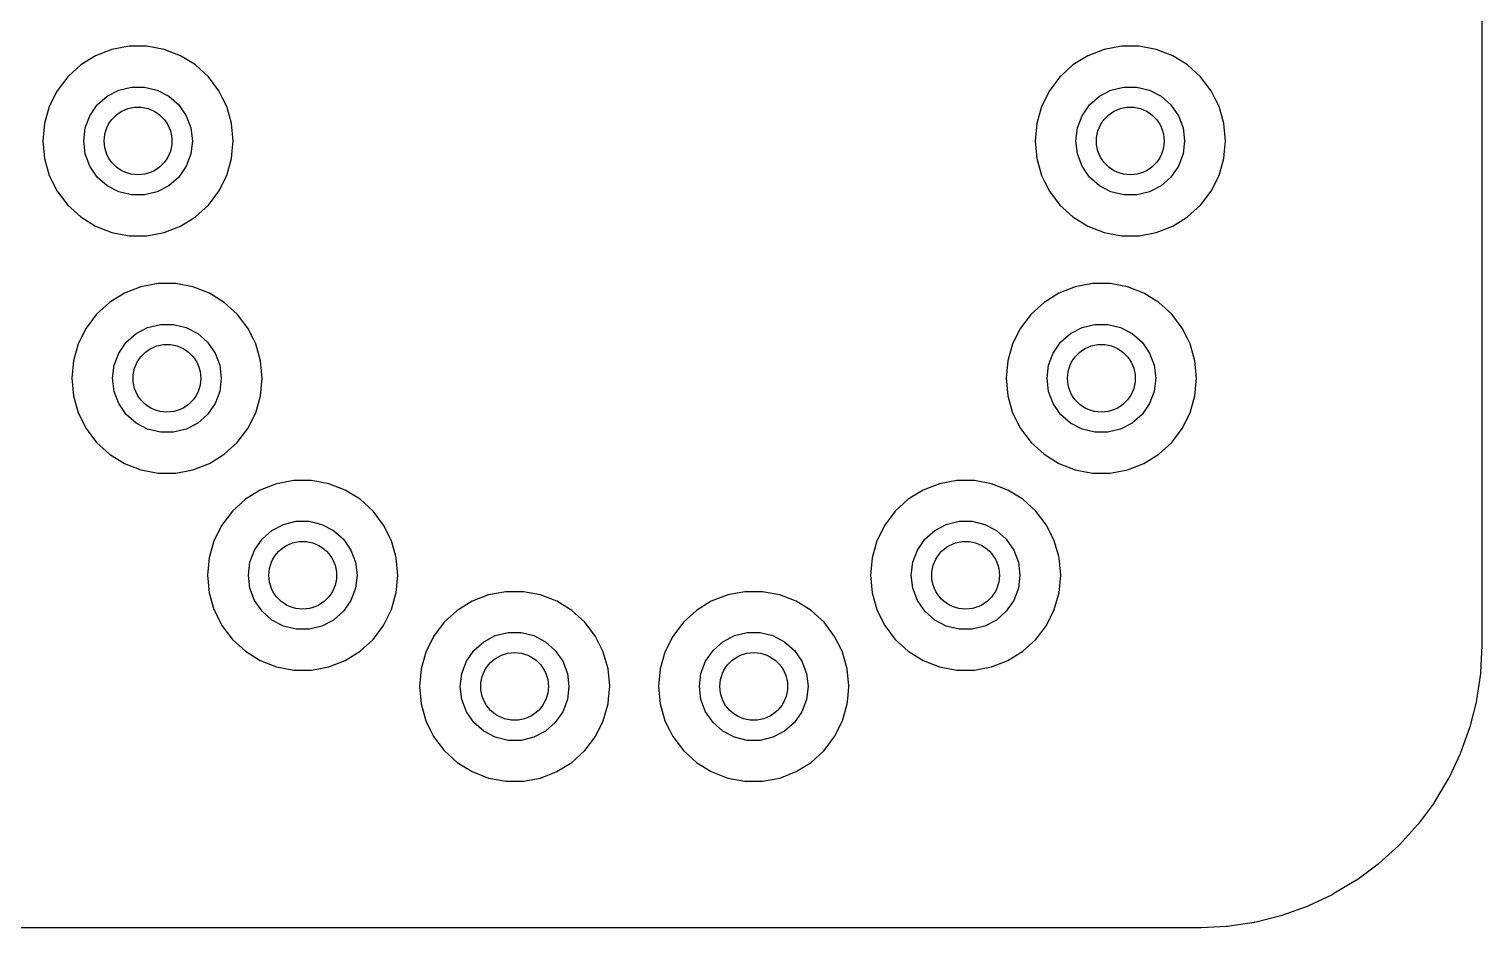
# Model space of a CAD drawing. Extents: x 2.85 to 10.26, y -4.55 to -2.42.
# Drawn here: x 9.547 to 10.256, y -4.547 to -4.109 of the extents above; entities that cross this region are included whole.
import ezdxf

# ---------------------------------------------------------------- set-up
doc = ezdxf.new("R2010")
doc.units = 0
doc.header["$MEASUREMENT"] = 0
doc.layers.add('BLACK', color=7, linetype='CONTINUOUS')

msp = doc.modelspace()

# ---------------------------------------------------------------- linework, layer by layer
at = {"layer": 'BLACK', "linetype": 'CONTINUOUS'}
for p, q in [((10.25589, -2.62985), (10.25589, -4.40933)), ((9.57994, -4.12208), (9.57266, -4.12658)), ((9.58792, -4.11898), (9.57994, -4.12208)), ((9.57994, -4.12208), (9.57994, -4.12208)), ((9.59634, -4.11741), (9.58792, -4.11898)), ((9.58792, -4.11898), (9.58792, -4.11898)), ((9.58792, -4.11898), (9.58792, -4.11898)), ((9.6049, -4.11741), (9.59634, -4.11741)), ((9.61332, -4.11898), (9.6049, -4.11741)), ((9.6213, -4.12208), (9.61332, -4.11898)), ((9.61332, -4.11898), (9.61332, -4.11898)), ((9.61332, -4.11898), (9.61332, -4.11898)), ((9.62858, -4.12658), (9.6213, -4.12208)), ((9.6213, -4.12208), (9.6213, -4.12208)), ((10.06374, -4.12208), (10.05646, -4.12658)), ((10.07172, -4.11898), (10.06374, -4.12208)), ((10.06374, -4.12208), (10.06374, -4.12208)), ((10.08014, -4.11741), (10.07172, -4.11898)), ((10.07172, -4.11898), (10.07172, -4.11898)), ((10.07172, -4.11898), (10.07172, -4.11898)), ((10.0887, -4.11741), (10.08014, -4.11741)), ((10.09712, -4.11898), (10.0887, -4.11741)), ((10.1051, -4.12208), (10.09712, -4.11898)), ((10.09712, -4.11898), (10.09712, -4.11898)), ((10.09712, -4.11898), (10.09712, -4.11898)), ((10.11238, -4.12658), (10.1051, -4.12208)), ((10.1051, -4.12208), (10.1051, -4.12208)), ((9.57266, -4.12658), (9.56686, -4.13187)), ((9.57266, -4.12658), (9.57266, -4.12658)), ((9.57266, -4.12658), (9.57266, -4.12658)), ((9.63491, -4.13235), (9.62858, -4.12658)), ((10.05646, -4.12658), (10.05066, -4.13187)), ((10.05646, -4.12658), (10.05646, -4.12658)), ((10.05646, -4.12658), (10.05646, -4.12658)), ((10.11871, -4.13235), (10.11238, -4.12658)), ((9.56633, -4.13235), (9.56117, -4.13919)), ((9.56686, -4.13187), (9.56633, -4.13235)), ((9.64007, -4.13919), (9.63491, -4.13235)), ((10.05013, -4.13235), (10.04497, -4.13919)), ((10.05066, -4.13187), (10.05013, -4.13235)), ((10.12387, -4.13919), (10.11871, -4.13235)), ((9.56117, -4.13919), (9.55735, -4.14685)), ((9.58078, -4.14604), (9.58557, -4.1418)), ((9.58557, -4.1418), (9.59122, -4.13884)), ((9.59122, -4.13884), (9.59743, -4.13731)), ((9.59743, -4.13731), (9.60381, -4.13731)), ((9.60381, -4.13731), (9.61002, -4.13884)), ((9.61002, -4.13884), (9.61567, -4.1418)), ((9.61567, -4.1418), (9.62046, -4.14604)), ((9.64187, -4.14281), (9.64007, -4.13919)), ((9.64389, -4.14685), (9.64187, -4.14281)), ((10.04497, -4.13919), (10.04115, -4.14685)), ((10.06458, -4.14604), (10.06937, -4.1418)), ((10.06937, -4.1418), (10.07502, -4.13884)), ((10.07502, -4.13884), (10.08123, -4.13731)), ((10.08123, -4.13731), (10.08761, -4.13731)), ((10.08761, -4.13731), (10.09382, -4.13884)), ((10.09382, -4.13884), (10.09947, -4.1418)), ((10.09947, -4.1418), (10.10426, -4.14604)), ((10.12567, -4.14281), (10.12387, -4.13919)), ((10.12769, -4.14685), (10.12567, -4.14281)), ((9.55735, -4.14685), (9.55501, -4.15509)), ((9.55735, -4.14685), (9.55735, -4.14685)), ((9.57716, -4.1513), (9.58078, -4.14604)), ((9.62046, -4.14604), (9.62408, -4.1513)), ((9.64505, -4.15093), (9.64389, -4.14685)), ((9.64389, -4.14685), (9.64389, -4.14685)), ((9.64623, -4.15509), (9.64505, -4.15093)), ((10.04115, -4.14685), (10.03881, -4.15509)), ((10.04115, -4.14685), (10.04115, -4.14685)), ((10.06096, -4.1513), (10.06458, -4.14604)), ((10.10426, -4.14604), (10.10788, -4.1513)), ((10.12885, -4.15093), (10.12769, -4.14685)), ((10.12769, -4.14685), (10.12769, -4.14685)), ((10.13003, -4.15509), (10.12885, -4.15093)), ((9.55501, -4.15509), (9.55422, -4.16361)), ((9.55501, -4.15509), (9.55501, -4.15509)), ((9.57412, -4.16361), (9.57489, -4.15727)), ((9.57489, -4.15727), (9.57716, -4.1513)), ((9.62408, -4.1513), (9.62635, -4.15727)), ((9.62635, -4.15727), (9.62712, -4.16361)), ((9.64702, -4.16361), (9.64623, -4.15509)), ((10.03881, -4.15509), (10.03802, -4.16361)), ((10.03881, -4.15509), (10.03881, -4.15509)), ((10.05792, -4.16361), (10.05869, -4.15727)), ((10.05869, -4.15727), (10.06096, -4.1513)), ((10.10788, -4.1513), (10.11015, -4.15727)), ((10.11015, -4.15727), (10.11092, -4.16361)), ((10.13082, -4.16361), (10.13003, -4.15509)), ((9.55422, -4.16361), (9.55501, -4.17214)), ((9.55422, -4.16361), (9.55422, -4.16361)), ((9.57489, -4.16996), (9.57412, -4.16361)), ((9.62712, -4.16361), (9.62635, -4.16996)), ((9.64657, -4.1685), (9.64702, -4.16361)), ((9.64702, -4.16361), (9.64702, -4.16361)), ((10.03802, -4.16361), (10.03881, -4.17214)), ((10.03802, -4.16361), (10.03802, -4.16361)), ((10.05869, -4.16996), (10.05792, -4.16361)), ((10.11092, -4.16361), (10.11015, -4.16996)), ((10.13037, -4.1685), (10.13082, -4.16361)), ((9.55501, -4.17214), (9.55501, -4.17214)), ((9.55501, -4.17214), (9.55735, -4.18038)), ((9.57716, -4.17593), (9.57489, -4.16996)), ((9.62635, -4.16996), (9.62408, -4.17593)), ((9.64389, -4.18038), (9.64623, -4.17214)), ((9.64623, -4.17214), (9.64657, -4.1685)), ((9.64623, -4.17214), (9.64623, -4.17214)), ((10.03881, -4.17214), (10.03881, -4.17214)), ((10.03881, -4.17214), (10.04115, -4.18038)), ((10.06096, -4.17593), (10.05869, -4.16996)), ((10.11015, -4.16996), (10.10788, -4.17593)), ((10.12769, -4.18038), (10.13003, -4.17214)), ((10.13003, -4.17214), (10.13037, -4.1685)), ((10.13003, -4.17214), (10.13003, -4.17214)), ((9.58078, -4.18119), (9.57716, -4.17593)), ((9.62408, -4.17593), (9.62046, -4.18119)), ((10.06458, -4.18119), (10.06096, -4.17593)), ((10.10788, -4.17593), (10.10426, -4.18119)), ((9.55735, -4.18038), (9.55735, -4.18038)), ((9.55735, -4.18038), (9.55882, -4.18333)), ((9.55882, -4.18333), (9.56117, -4.18804)), ((9.58557, -4.18542), (9.58078, -4.18119)), ((9.59122, -4.18839), (9.58557, -4.18542)), ((9.61567, -4.18542), (9.61002, -4.18839)), ((9.62046, -4.18119), (9.61567, -4.18542)), ((9.64007, -4.18804), (9.64389, -4.18038)), ((9.64389, -4.18038), (9.64389, -4.18038)), ((9.64389, -4.18038), (9.64389, -4.18038)), ((10.04115, -4.18038), (10.04115, -4.18038)), ((10.04115, -4.18038), (10.04262, -4.18333)), ((10.04262, -4.18333), (10.04497, -4.18804)), ((10.06937, -4.18542), (10.06458, -4.18119)), ((10.07502, -4.18839), (10.06937, -4.18542)), ((10.09947, -4.18542), (10.09382, -4.18839)), ((10.10426, -4.18119), (10.09947, -4.18542)), ((10.12387, -4.18804), (10.12769, -4.18038)), ((10.12769, -4.18038), (10.12769, -4.18038)), ((10.12769, -4.18038), (10.12769, -4.18038)), ((9.56117, -4.18804), (9.56633, -4.19487)), ((9.59743, -4.18992), (9.59122, -4.18839)), ((9.60381, -4.18992), (9.59743, -4.18992)), ((9.61002, -4.18839), (9.60381, -4.18992)), ((9.63491, -4.19487), (9.64007, -4.18804)), ((10.04497, -4.18804), (10.05013, -4.19487)), ((10.08123, -4.18992), (10.07502, -4.18839)), ((10.08761, -4.18992), (10.08123, -4.18992)), ((10.09382, -4.18839), (10.08761, -4.18992)), ((10.11871, -4.19487), (10.12387, -4.18804)), ((9.56633, -4.19487), (9.57266, -4.20064)), ((9.57266, -4.20064), (9.57994, -4.20515)), ((9.6213, -4.20515), (9.62858, -4.20064)), ((9.62858, -4.20064), (9.63491, -4.19487)), ((10.05013, -4.19487), (10.05646, -4.20064)), ((10.05646, -4.20064), (10.06374, -4.20515)), ((10.1051, -4.20515), (10.11238, -4.20064)), ((10.11238, -4.20064), (10.11871, -4.19487)), ((9.57994, -4.20515), (9.58792, -4.20824)), ((9.61332, -4.20824), (9.6213, -4.20515)), ((10.06374, -4.20515), (10.07172, -4.20824)), ((10.09712, -4.20824), (10.1051, -4.20515)), ((9.58792, -4.20824), (9.59634, -4.20982)), ((9.59634, -4.20982), (9.59634, -4.20982)), ((9.59634, -4.20982), (9.6049, -4.20982)), ((9.6049, -4.20982), (9.61332, -4.20824)), ((9.6049, -4.20982), (9.6049, -4.20982)), ((10.07172, -4.20824), (10.08014, -4.20982)), ((10.08014, -4.20982), (10.08014, -4.20982)), ((10.08014, -4.20982), (10.0887, -4.20982)), ((10.0887, -4.20982), (10.09712, -4.20824)), ((10.0887, -4.20982), (10.0887, -4.20982)), ((9.60202, -4.23468), (9.59404, -4.23778)), ((9.61044, -4.23311), (9.60202, -4.23468)), ((9.60202, -4.23468), (9.60202, -4.23468)), ((9.60202, -4.23468), (9.60202, -4.23468)), ((9.619, -4.23311), (9.61044, -4.23311)), ((9.62742, -4.23468), (9.619, -4.23311)), ((9.6354, -4.23778), (9.62742, -4.23468)), ((9.62742, -4.23468), (9.62742, -4.23468)), ((9.62742, -4.23468), (9.62742, -4.23468)), ((10.05762, -4.23468), (10.04964, -4.23778)), ((10.06604, -4.23311), (10.05762, -4.23468)), ((10.05762, -4.23468), (10.05762, -4.23468)), ((10.05762, -4.23468), (10.05762, -4.23468)), ((10.0746, -4.23311), (10.06604, -4.23311)), ((10.08302, -4.23468), (10.0746, -4.23311)), ((10.091, -4.23778), (10.08302, -4.23468)), ((10.08302, -4.23468), (10.08302, -4.23468)), ((10.08302, -4.23468), (10.08302, -4.23468)), ((9.58676, -4.24228), (9.58043, -4.24805)), ((9.59404, -4.23778), (9.58676, -4.24228)), ((9.58676, -4.24228), (9.58676, -4.24228)), ((9.58676, -4.24228), (9.58676, -4.24228)), ((9.59404, -4.23778), (9.59404, -4.23778)), ((9.64268, -4.24228), (9.6354, -4.23778)), ((9.6354, -4.23778), (9.6354, -4.23778)), ((9.64901, -4.24805), (9.64268, -4.24228)), ((10.04236, -4.24228), (10.03603, -4.24805)), ((10.04964, -4.23778), (10.04236, -4.24228)), ((10.04236, -4.24228), (10.04236, -4.24228)), ((10.04236, -4.24228), (10.04236, -4.24228)), ((10.04964, -4.23778), (10.04964, -4.23778)), ((10.09828, -4.24228), (10.091, -4.23778)), ((10.091, -4.23778), (10.091, -4.23778)), ((10.10461, -4.24805), (10.09828, -4.24228)), ((9.58043, -4.24805), (9.57527, -4.25489)), ((9.58043, -4.24805), (9.58043, -4.24805)), ((9.65417, -4.25489), (9.64901, -4.24805)), ((10.03603, -4.24805), (10.03087, -4.25489)), ((10.03603, -4.24805), (10.03603, -4.24805)), ((10.10977, -4.25489), (10.10461, -4.24805)), ((9.57527, -4.25489), (9.57145, -4.26255)), ((9.59967, -4.2575), (9.60532, -4.25454)), ((9.60532, -4.25454), (9.61153, -4.25301)), ((9.61153, -4.25301), (9.61791, -4.25301)), ((9.61791, -4.25301), (9.62412, -4.25454)), ((9.62412, -4.25454), (9.62977, -4.2575)), ((9.65686, -4.26028), (9.65417, -4.25489)), ((10.03087, -4.25489), (10.02705, -4.26255)), ((10.05527, -4.2575), (10.06092, -4.25454)), ((10.06092, -4.25454), (10.06713, -4.25301)), ((10.06713, -4.25301), (10.07351, -4.25301)), ((10.07351, -4.25301), (10.07972, -4.25454)), ((10.07972, -4.25454), (10.08537, -4.2575)), ((10.11246, -4.26028), (10.10977, -4.25489)), ((9.57145, -4.26255), (9.56911, -4.27079)), ((9.57145, -4.26255), (9.57145, -4.26255)), ((9.59126, -4.267), (9.59488, -4.26174)), ((9.59488, -4.26174), (9.59967, -4.2575)), ((9.62977, -4.2575), (9.63456, -4.26174)), ((9.63456, -4.26174), (9.63818, -4.267)), ((9.65799, -4.26255), (9.65686, -4.26028)), ((9.66033, -4.27079), (9.65799, -4.26255)), ((9.65799, -4.26255), (9.65799, -4.26255)), ((10.02705, -4.26255), (10.02471, -4.27079)), ((10.02705, -4.26255), (10.02705, -4.26255)), ((10.04686, -4.267), (10.05048, -4.26174)), ((10.05048, -4.26174), (10.05527, -4.2575)), ((10.08537, -4.2575), (10.09016, -4.26174)), ((10.09016, -4.26174), (10.09378, -4.267)), ((10.11359, -4.26255), (10.11246, -4.26028)), ((10.11593, -4.27079), (10.11359, -4.26255)), ((10.11359, -4.26255), (10.11359, -4.26255)), ((9.56911, -4.27079), (9.56832, -4.27931)), ((9.56911, -4.27079), (9.56911, -4.27079)), ((9.58899, -4.27297), (9.59126, -4.267)), ((9.63818, -4.267), (9.64045, -4.27297)), ((9.66112, -4.27931), (9.66033, -4.27079)), ((9.66033, -4.27079), (9.66033, -4.27079)), ((10.02471, -4.27079), (10.02392, -4.27931)), ((10.02471, -4.27079), (10.02471, -4.27079)), ((10.04459, -4.27297), (10.04686, -4.267)), ((10.09378, -4.267), (10.09605, -4.27297)), ((10.11672, -4.27931), (10.11593, -4.27079)), ((10.11593, -4.27079), (10.11593, -4.27079)), ((9.58822, -4.27931), (9.58899, -4.27297)), ((9.64045, -4.27297), (9.64122, -4.27931)), ((10.04382, -4.27931), (10.04459, -4.27297)), ((10.09605, -4.27297), (10.09682, -4.27931)), ((9.56832, -4.27931), (9.56911, -4.28784)), ((9.56832, -4.27931), (9.56832, -4.27931)), ((9.58899, -4.28566), (9.58822, -4.27931)), ((9.59126, -4.29163), (9.58899, -4.28566)), ((9.64045, -4.28566), (9.63818, -4.29163)), ((9.64122, -4.27931), (9.64045, -4.28566)), ((9.66033, -4.28784), (9.66112, -4.27931)), ((9.66112, -4.27931), (9.66112, -4.27931)), ((10.02392, -4.27931), (10.02471, -4.28784)), ((10.02392, -4.27931), (10.02392, -4.27931)), ((10.04459, -4.28566), (10.04382, -4.27931)), ((10.04686, -4.29163), (10.04459, -4.28566)), ((10.09605, -4.28566), (10.09378, -4.29163)), ((10.09682, -4.27931), (10.09605, -4.28566)), ((10.11593, -4.28784), (10.11672, -4.27931)), ((10.11672, -4.27931), (10.11672, -4.27931)), ((9.56911, -4.28784), (9.56911, -4.28784)), ((9.56911, -4.28784), (9.57145, -4.29608)), ((9.59488, -4.29689), (9.59126, -4.29163)), ((9.63818, -4.29163), (9.63456, -4.29689)), ((9.65799, -4.29608), (9.66033, -4.28784)), ((9.66033, -4.28784), (9.66033, -4.28784)), ((10.02471, -4.28784), (10.02471, -4.28784)), ((10.02471, -4.28784), (10.02705, -4.29608)), ((10.05048, -4.29689), (10.04686, -4.29163)), ((10.09378, -4.29163), (10.09016, -4.29689)), ((10.11359, -4.29608), (10.11593, -4.28784)), ((10.11593, -4.28784), (10.11593, -4.28784)), ((9.57145, -4.29608), (9.57145, -4.29608)), ((9.57145, -4.29608), (9.57527, -4.30374)), ((9.59967, -4.30112), (9.59488, -4.29689)), ((9.63456, -4.29689), (9.62977, -4.30112)), ((9.65417, -4.30374), (9.65799, -4.29608)), ((9.65799, -4.29608), (9.65799, -4.29608)), ((9.65799, -4.29608), (9.65799, -4.29608)), ((10.02705, -4.29608), (10.02705, -4.29608)), ((10.02705, -4.29608), (10.03087, -4.30374)), ((10.05527, -4.30112), (10.05048, -4.29689)), ((10.09016, -4.29689), (10.08537, -4.30112)), ((10.10977, -4.30374), (10.11359, -4.29608)), ((10.11359, -4.29608), (10.11359, -4.29608)), ((10.11359, -4.29608), (10.11359, -4.29608)), ((9.57527, -4.30374), (9.58043, -4.31057)), ((9.60532, -4.30409), (9.59967, -4.30112)), ((9.61153, -4.30562), (9.60532, -4.30409)), ((9.61791, -4.30562), (9.61153, -4.30562)), ((9.62412, -4.30409), (9.61791, -4.30562)), ((9.62977, -4.30112), (9.62412, -4.30409)), ((9.64901, -4.31057), (9.65417, -4.30374)), ((10.03087, -4.30374), (10.03603, -4.31057)), ((10.06092, -4.30409), (10.05527, -4.30112)), ((10.06713, -4.30562), (10.06092, -4.30409)), ((10.07351, -4.30562), (10.06713, -4.30562)), ((10.07972, -4.30409), (10.07351, -4.30562)), ((10.08537, -4.30112), (10.07972, -4.30409)), ((10.10461, -4.31057), (10.10977, -4.30374)), ((9.58043, -4.31057), (9.58676, -4.31634)), ((9.64268, -4.31634), (9.64901, -4.31057)), ((10.03603, -4.31057), (10.04236, -4.31634)), ((10.09828, -4.31634), (10.10461, -4.31057)), ((9.58676, -4.31634), (9.59404, -4.32085)), ((9.59404, -4.32085), (9.60202, -4.32394)), ((9.62742, -4.32394), (9.6354, -4.32085)), ((9.6354, -4.32085), (9.64268, -4.31634)), ((10.04236, -4.31634), (10.04964, -4.32085)), ((10.04964, -4.32085), (10.05762, -4.32394)), ((10.08302, -4.32394), (10.091, -4.32085)), ((10.091, -4.32085), (10.09828, -4.31634)), ((9.60202, -4.32394), (9.61044, -4.32552)), ((9.61044, -4.32552), (9.61044, -4.32552)), ((9.61044, -4.32552), (9.619, -4.32552)), ((9.619, -4.32552), (9.62742, -4.32394)), ((9.619, -4.32552), (9.619, -4.32552)), ((10.05762, -4.32394), (10.06604, -4.32552)), ((10.06604, -4.32552), (10.06604, -4.32552)), ((10.06604, -4.32552), (10.0746, -4.32552)), ((10.0746, -4.32552), (10.08302, -4.32394)), ((10.0746, -4.32552), (10.0746, -4.32552)), ((9.66024, -4.33378), (9.65296, -4.33828)), ((9.66822, -4.33068), (9.66024, -4.33378)), ((9.66024, -4.33378), (9.66024, -4.33378)), ((9.67664, -4.32911), (9.66822, -4.33068)), ((9.66822, -4.33068), (9.66822, -4.33068)), ((9.66822, -4.33068), (9.66822, -4.33068)), ((9.6852, -4.32911), (9.67664, -4.32911)), ((9.69362, -4.33068), (9.6852, -4.32911)), ((9.7016, -4.33378), (9.69362, -4.33068)), ((9.69362, -4.33068), (9.69362, -4.33068)), ((9.69362, -4.33068), (9.69362, -4.33068)), ((9.70888, -4.33828), (9.7016, -4.33378)), ((9.7016, -4.33378), (9.7016, -4.33378)), ((9.98344, -4.33378), (9.97616, -4.33828)), ((9.99142, -4.33068), (9.98344, -4.33378)), ((9.98344, -4.33378), (9.98344, -4.33378)), ((9.99984, -4.32911), (9.99142, -4.33068)), ((9.99142, -4.33068), (9.99142, -4.33068)), ((9.99142, -4.33068), (9.99142, -4.33068)), ((10.0084, -4.32911), (9.99984, -4.32911)), ((10.01682, -4.33068), (10.0084, -4.32911)), ((10.0248, -4.33378), (10.01682, -4.33068)), ((10.01682, -4.33068), (10.01682, -4.33068)), ((10.01682, -4.33068), (10.01682, -4.33068)), ((10.03208, -4.33828), (10.0248, -4.33378)), ((10.0248, -4.33378), (10.0248, -4.33378)), ((9.6486, -4.34226), (9.64663, -4.34405)), ((9.65296, -4.33828), (9.6486, -4.34226)), ((9.65296, -4.33828), (9.65296, -4.33828)), ((9.65296, -4.33828), (9.65296, -4.33828)), ((9.71521, -4.34405), (9.70888, -4.33828)), ((9.9718, -4.34226), (9.96983, -4.34405)), ((9.97616, -4.33828), (9.9718, -4.34226)), ((9.97616, -4.33828), (9.97616, -4.33828)), ((9.97616, -4.33828), (9.97616, -4.33828)), ((10.03841, -4.34405), (10.03208, -4.33828)), ((9.64663, -4.34405), (9.64147, -4.35089)), ((9.67152, -4.35054), (9.67773, -4.34901)), ((9.67773, -4.34901), (9.68411, -4.34901)), ((9.68411, -4.34901), (9.69032, -4.35054)), ((9.72037, -4.35089), (9.71521, -4.34405)), ((9.96983, -4.34405), (9.96467, -4.35089)), ((9.99472, -4.35054), (10.00093, -4.34901)), ((10.00093, -4.34901), (10.00731, -4.34901)), ((10.00731, -4.34901), (10.01352, -4.35054)), ((10.04357, -4.35089), (10.03841, -4.34405)), ((9.64147, -4.35089), (9.63765, -4.35855)), ((9.66108, -4.35774), (9.66587, -4.3535)), ((9.66587, -4.3535), (9.67152, -4.35054)), ((9.69032, -4.35054), (9.69597, -4.3535)), ((9.69597, -4.3535), (9.70076, -4.35774)), ((9.72418, -4.35853), (9.72037, -4.35089)), ((9.96467, -4.35089), (9.96085, -4.35855)), ((9.98428, -4.35774), (9.98907, -4.3535)), ((9.98907, -4.3535), (9.99472, -4.35054)), ((10.01352, -4.35054), (10.01917, -4.3535)), ((10.01917, -4.3535), (10.02396, -4.35774)), ((10.04738, -4.35853), (10.04357, -4.35089)), ((9.63765, -4.35855), (9.63531, -4.36679)), ((9.63765, -4.35855), (9.63765, -4.35855)), ((9.65519, -4.36897), (9.65746, -4.363)), ((9.65746, -4.363), (9.66108, -4.35774)), ((9.70076, -4.35774), (9.70438, -4.363)), ((9.70438, -4.363), (9.70665, -4.36897)), ((9.72419, -4.35855), (9.72418, -4.35853)), ((9.72619, -4.36559), (9.72419, -4.35855)), ((9.72419, -4.35855), (9.72419, -4.35855)), ((9.96085, -4.35855), (9.95851, -4.36679)), ((9.96085, -4.35855), (9.96085, -4.35855)), ((9.97839, -4.36897), (9.98066, -4.363)), ((9.98066, -4.363), (9.98428, -4.35774)), ((10.02396, -4.35774), (10.02758, -4.363)), ((10.02758, -4.363), (10.02985, -4.36897)), ((10.04739, -4.35855), (10.04738, -4.35853)), ((10.04939, -4.36559), (10.04739, -4.35855)), ((10.04739, -4.35855), (10.04739, -4.35855)), ((9.63531, -4.36679), (9.63452, -4.37531)), ((9.63531, -4.36679), (9.63531, -4.36679)), ((9.65442, -4.37531), (9.65519, -4.36897)), ((9.70665, -4.36897), (9.70742, -4.37531)), ((9.72653, -4.36679), (9.72619, -4.36559)), ((9.72732, -4.37531), (9.72653, -4.36679)), ((9.95851, -4.36679), (9.95772, -4.37531)), ((9.95851, -4.36679), (9.95851, -4.36679)), ((9.97762, -4.37531), (9.97839, -4.36897)), ((10.02985, -4.36897), (10.03062, -4.37531)), ((10.04973, -4.36679), (10.04939, -4.36559)), ((10.05052, -4.37531), (10.04973, -4.36679)), ((9.63452, -4.37531), (9.63531, -4.38384)), ((9.63452, -4.37531), (9.63452, -4.37531)), ((9.65519, -4.38166), (9.65442, -4.37531)), ((9.70742, -4.37531), (9.70665, -4.38166)), ((9.72653, -4.38384), (9.72732, -4.37531)), ((9.72732, -4.37531), (9.72732, -4.37531)), ((9.95772, -4.37531), (9.95851, -4.38384)), ((9.95772, -4.37531), (9.95772, -4.37531)), ((9.97839, -4.38166), (9.97762, -4.37531)), ((10.03062, -4.37531), (10.02985, -4.38166)), ((10.04973, -4.38384), (10.05052, -4.37531)), ((9.63531, -4.38384), (9.63531, -4.38384)), ((9.63531, -4.38384), (9.63765, -4.39208)), ((9.65746, -4.38763), (9.65519, -4.38166)), ((9.70665, -4.38166), (9.70438, -4.38763)), ((9.72419, -4.39208), (9.72624, -4.38488)), ((9.72624, -4.38488), (9.72653, -4.38384)), ((9.77152, -4.38488), (9.76354, -4.38798)), ((9.77994, -4.38331), (9.77152, -4.38488)), ((9.77152, -4.38488), (9.77152, -4.38488)), ((9.77152, -4.38488), (9.77152, -4.38488)), ((9.7885, -4.38331), (9.77994, -4.38331)), ((9.79692, -4.38488), (9.7885, -4.38331)), ((9.8049, -4.38798), (9.79692, -4.38488)), ((9.79692, -4.38488), (9.79692, -4.38488)), ((9.79692, -4.38488), (9.79692, -4.38488)), ((9.88812, -4.38488), (9.88014, -4.38798)), ((9.89654, -4.38331), (9.88812, -4.38488)), ((9.88812, -4.38488), (9.88812, -4.38488)), ((9.88812, -4.38488), (9.88812, -4.38488)), ((9.9051, -4.38331), (9.89654, -4.38331)), ((9.91352, -4.38488), (9.9051, -4.38331)), ((9.9215, -4.38798), (9.91352, -4.38488)), ((9.91352, -4.38488), (9.91352, -4.38488)), ((9.91352, -4.38488), (9.91352, -4.38488)), ((9.95851, -4.38384), (9.95851, -4.38384)), ((9.95851, -4.38384), (9.96085, -4.39208)), ((9.98066, -4.38763), (9.97839, -4.38166)), ((10.02985, -4.38166), (10.02758, -4.38763)), ((10.04739, -4.39208), (10.04944, -4.38488)), ((10.04944, -4.38488), (10.04973, -4.38384)), ((9.66108, -4.39289), (9.65746, -4.38763)), ((9.70438, -4.38763), (9.70076, -4.39289)), ((9.76354, -4.38798), (9.75626, -4.39248)), ((9.76354, -4.38798), (9.76354, -4.38798)), ((9.81218, -4.39248), (9.8049, -4.38798)), ((9.8049, -4.38798), (9.8049, -4.38798)), ((9.88014, -4.38798), (9.87286, -4.39248)), ((9.88014, -4.38798), (9.88014, -4.38798)), ((9.92878, -4.39248), (9.9215, -4.38798)), ((9.9215, -4.38798), (9.9215, -4.38798)), ((9.98428, -4.39289), (9.98066, -4.38763)), ((10.02758, -4.38763), (10.02396, -4.39289)), ((9.63765, -4.39208), (9.63765, -4.39208)), ((9.63765, -4.39208), (9.63785, -4.39248)), ((9.63785, -4.39248), (9.64147, -4.39974)), ((9.66587, -4.39712), (9.66108, -4.39289)), ((9.67152, -4.40009), (9.66587, -4.39712)), ((9.69597, -4.39712), (9.69032, -4.40009)), ((9.70076, -4.39289), (9.69597, -4.39712)), ((9.72037, -4.39974), (9.72419, -4.39208)), ((9.72419, -4.39208), (9.72419, -4.39208)), ((9.72419, -4.39208), (9.72419, -4.39208)), ((9.74993, -4.39825), (9.74477, -4.40509)), ((9.75626, -4.39248), (9.74993, -4.39825)), ((9.74993, -4.39825), (9.74993, -4.39825)), ((9.75626, -4.39248), (9.75626, -4.39248)), ((9.75626, -4.39248), (9.75626, -4.39248)), ((9.81851, -4.39825), (9.81218, -4.39248)), ((9.82367, -4.40509), (9.81851, -4.39825)), ((9.86653, -4.39825), (9.86137, -4.40509)), ((9.87286, -4.39248), (9.86653, -4.39825)), ((9.86653, -4.39825), (9.86653, -4.39825)), ((9.87286, -4.39248), (9.87286, -4.39248)), ((9.87286, -4.39248), (9.87286, -4.39248)), ((9.93511, -4.39825), (9.92878, -4.39248)), ((9.94027, -4.40509), (9.93511, -4.39825)), ((9.96085, -4.39208), (9.96085, -4.39208)), ((9.96085, -4.39208), (9.96105, -4.39248)), ((9.96105, -4.39248), (9.96467, -4.39974)), ((9.98907, -4.39712), (9.98428, -4.39289)), ((9.99472, -4.40009), (9.98907, -4.39712)), ((10.01917, -4.39712), (10.01352, -4.40009)), ((10.02396, -4.39289), (10.01917, -4.39712)), ((10.04357, -4.39974), (10.04739, -4.39208)), ((10.04739, -4.39208), (10.04739, -4.39208)), ((10.04739, -4.39208), (10.04739, -4.39208)), ((9.64147, -4.39974), (9.64663, -4.40657)), ((9.67773, -4.40162), (9.67152, -4.40009)), ((9.68411, -4.40162), (9.67773, -4.40162)), ((9.69032, -4.40009), (9.68411, -4.40162)), ((9.71521, -4.40657), (9.72037, -4.39974)), ((9.74477, -4.40509), (9.74095, -4.41275)), ((9.76917, -4.4077), (9.77482, -4.40474)), ((9.77482, -4.40474), (9.78103, -4.40321)), ((9.78103, -4.40321), (9.78741, -4.40321)), ((9.78741, -4.40321), (9.79362, -4.40474)), ((9.79362, -4.40474), (9.79927, -4.4077)), ((9.82729, -4.41234), (9.82367, -4.40509)), ((9.86137, -4.40509), (9.85755, -4.41275)), ((9.88577, -4.4077), (9.89142, -4.40474)), ((9.89142, -4.40474), (9.89763, -4.40321)), ((9.89763, -4.40321), (9.90401, -4.40321)), ((9.90401, -4.40321), (9.91022, -4.40474)), ((9.91022, -4.40474), (9.91587, -4.4077)), ((9.94389, -4.41234), (9.94027, -4.40509)), ((9.96467, -4.39974), (9.96983, -4.40657)), ((10.00093, -4.40162), (9.99472, -4.40009)), ((10.00731, -4.40162), (10.00093, -4.40162)), ((10.01352, -4.40009), (10.00731, -4.40162)), ((10.03841, -4.40657), (10.04357, -4.39974)), ((9.64663, -4.40657), (9.65296, -4.41234)), ((9.65296, -4.41234), (9.66024, -4.41685)), ((9.7016, -4.41685), (9.70888, -4.41234)), ((9.70888, -4.41234), (9.71521, -4.40657)), ((9.74095, -4.41275), (9.73861, -4.42099)), ((9.74095, -4.41275), (9.74095, -4.41275)), ((9.76076, -4.4172), (9.76438, -4.41194)), ((9.76438, -4.41194), (9.76917, -4.4077)), ((9.79927, -4.4077), (9.80406, -4.41194)), ((9.80406, -4.41194), (9.80768, -4.4172)), ((9.82749, -4.41275), (9.82729, -4.41234)), ((9.82983, -4.42099), (9.82749, -4.41275)), ((9.82749, -4.41275), (9.82749, -4.41275)), ((9.85755, -4.41275), (9.85521, -4.42099)), ((9.85755, -4.41275), (9.85755, -4.41275)), ((9.87736, -4.4172), (9.88098, -4.41194)), ((9.88098, -4.41194), (9.88577, -4.4077)), ((9.91587, -4.4077), (9.92066, -4.41194)), ((9.92066, -4.41194), (9.92428, -4.4172)), ((9.94409, -4.41275), (9.94389, -4.41234)), ((9.94643, -4.42099), (9.94409, -4.41275)), ((9.94409, -4.41275), (9.94409, -4.41275)), ((9.96983, -4.40657), (9.97616, -4.41234)), ((9.97616, -4.41234), (9.98344, -4.41685)), ((10.0248, -4.41685), (10.03208, -4.41234)), ((10.03208, -4.41234), (10.03841, -4.40657)), ((10.25588, -4.40957), (10.25523, -4.42271)), ((10.25589, -4.40933), (10.25588, -4.40957)), ((9.66024, -4.41685), (9.66822, -4.41994)), ((9.66822, -4.41994), (9.67664, -4.42152)), ((9.6852, -4.42152), (9.69362, -4.41994)), ((9.69362, -4.41994), (9.7016, -4.41685)), ((9.75849, -4.42317), (9.76076, -4.4172)), ((9.80768, -4.4172), (9.80995, -4.42317)), ((9.87509, -4.42317), (9.87736, -4.4172)), ((9.92428, -4.4172), (9.92655, -4.42317)), ((9.98344, -4.41685), (9.99142, -4.41994)), ((9.99142, -4.41994), (9.99984, -4.42152)), ((10.0084, -4.42152), (10.01682, -4.41994)), ((10.01682, -4.41994), (10.0248, -4.41685)), ((9.67664, -4.42152), (9.67664, -4.42152)), ((9.67664, -4.42152), (9.6852, -4.42152)), ((9.6852, -4.42152), (9.6852, -4.42152)), ((9.73861, -4.42099), (9.73782, -4.42951)), ((9.73861, -4.42099), (9.73861, -4.42099)), ((9.75772, -4.42951), (9.75849, -4.42317)), ((9.80995, -4.42317), (9.81072, -4.42951)), ((9.83059, -4.42913), (9.82983, -4.42099)), ((9.82983, -4.42099), (9.82983, -4.42099)), ((9.85521, -4.42099), (9.85442, -4.42951)), ((9.85521, -4.42099), (9.85521, -4.42099)), ((9.87432, -4.42951), (9.87509, -4.42317)), ((9.92655, -4.42317), (9.92732, -4.42951)), ((9.94719, -4.42913), (9.94643, -4.42099)), ((9.94643, -4.42099), (9.94643, -4.42099)), ((9.99984, -4.42152), (9.99984, -4.42152)), ((9.99984, -4.42152), (10.0084, -4.42152)), ((10.0084, -4.42152), (10.0084, -4.42152)), ((10.25519, -4.42319), (10.25327, -4.43609)), ((10.25523, -4.42271), (10.25519, -4.42319)), ((9.73782, -4.42951), (9.73861, -4.43804)), ((9.73782, -4.42951), (9.73782, -4.42951)), ((9.75849, -4.43586), (9.75772, -4.42951)), ((9.81072, -4.42951), (9.80995, -4.43586)), ((9.83007, -4.43547), (9.83062, -4.42951)), ((9.83062, -4.42951), (9.83059, -4.42913)), ((9.83062, -4.42951), (9.83062, -4.42951)), ((9.85442, -4.42951), (9.85521, -4.43804)), ((9.85442, -4.42951), (9.85442, -4.42951)), ((9.87509, -4.43586), (9.87432, -4.42951)), ((9.92732, -4.42951), (9.92655, -4.43586)), ((9.94667, -4.43547), (9.94722, -4.42951)), ((9.94722, -4.42951), (9.94719, -4.42913)), ((9.73861, -4.43804), (9.73861, -4.43804)), ((9.73861, -4.43804), (9.74095, -4.44628)), ((9.76076, -4.44183), (9.75849, -4.43586)), ((9.80995, -4.43586), (9.80768, -4.44183)), ((9.82749, -4.44628), (9.82983, -4.43804)), ((9.82983, -4.43804), (9.83007, -4.43547)), ((9.82983, -4.43804), (9.82983, -4.43804)), ((9.85521, -4.43804), (9.85521, -4.43804)), ((9.85521, -4.43804), (9.85755, -4.44628)), ((9.87736, -4.44183), (9.87509, -4.43586)), ((9.92655, -4.43586), (9.92428, -4.44183)), ((9.94409, -4.44628), (9.94643, -4.43804)), ((9.94643, -4.43804), (9.94667, -4.43547)), ((9.94643, -4.43804), (9.94643, -4.43804)), ((10.25318, -4.43656), (10.25001, -4.44921)), ((10.25327, -4.43609), (10.25318, -4.43656)), ((9.74095, -4.44628), (9.74095, -4.44628)), ((9.74095, -4.44628), (9.74327, -4.45093)), ((9.76438, -4.44709), (9.76076, -4.44183)), ((9.76917, -4.45132), (9.76438, -4.44709)), ((9.80406, -4.44709), (9.79927, -4.45132)), ((9.80768, -4.44183), (9.80406, -4.44709)), ((9.82367, -4.45394), (9.82749, -4.44628)), ((9.82749, -4.44628), (9.82749, -4.44628)), ((9.82749, -4.44628), (9.82749, -4.44628)), ((9.85755, -4.44628), (9.85755, -4.44628)), ((9.85755, -4.44628), (9.85987, -4.45093)), ((9.88098, -4.44709), (9.87736, -4.44183)), ((9.88577, -4.45132), (9.88098, -4.44709)), ((9.92066, -4.44709), (9.91587, -4.45132)), ((9.92428, -4.44183), (9.92066, -4.44709)), ((9.94027, -4.45394), (9.94409, -4.44628)), ((9.94409, -4.44628), (9.94409, -4.44628)), ((9.94409, -4.44628), (9.94409, -4.44628)), ((9.74327, -4.45093), (9.74477, -4.45394)), ((9.74477, -4.45394), (9.74993, -4.46077)), ((9.77482, -4.45429), (9.76917, -4.45132)), ((9.78103, -4.45582), (9.77482, -4.45429)), ((9.79362, -4.45429), (9.78741, -4.45582)), ((9.79927, -4.45132), (9.79362, -4.45429)), ((9.81851, -4.46077), (9.82367, -4.45394)), ((9.85987, -4.45093), (9.86137, -4.45394)), ((9.86137, -4.45394), (9.86653, -4.46077)), ((9.89142, -4.45429), (9.88577, -4.45132)), ((9.89763, -4.45582), (9.89142, -4.45429)), ((9.91022, -4.45429), (9.90401, -4.45582)), ((9.91587, -4.45132), (9.91022, -4.45429)), ((9.93511, -4.46077), (9.94027, -4.45394)), ((10.24987, -4.44967), (10.24548, -4.46195)), ((10.25001, -4.44921), (10.24987, -4.44967)), ((9.74993, -4.46077), (9.75626, -4.46654)), ((9.78741, -4.45582), (9.78103, -4.45582)), ((9.81218, -4.46654), (9.81851, -4.46077)), ((9.86653, -4.46077), (9.87286, -4.46654)), ((9.90401, -4.45582), (9.89763, -4.45582)), ((9.92878, -4.46654), (9.93511, -4.46077)), ((10.2453, -4.46239), (10.23972, -4.47418)), ((10.24548, -4.46195), (10.2453, -4.46239)), ((9.75626, -4.46654), (9.76354, -4.47105)), ((9.8049, -4.47105), (9.81218, -4.46654)), ((9.87286, -4.46654), (9.88014, -4.47105)), ((9.9215, -4.47105), (9.92878, -4.46654)), ((9.76354, -4.47105), (9.77152, -4.47414)), ((9.77152, -4.47414), (9.77994, -4.47572)), ((9.77994, -4.47572), (9.77994, -4.47572)), ((9.77994, -4.47572), (9.7885, -4.47572)), ((9.7885, -4.47572), (9.79692, -4.47414)), ((9.7885, -4.47572), (9.7885, -4.47572)), ((9.79692, -4.47414), (9.8049, -4.47105)), ((9.88014, -4.47105), (9.88812, -4.47414)), ((9.88812, -4.47414), (9.89654, -4.47572)), ((9.89654, -4.47572), (9.89654, -4.47572)), ((9.89654, -4.47572), (9.9051, -4.47572)), ((9.9051, -4.47572), (9.91352, -4.47414)), ((9.9051, -4.47572), (9.9051, -4.47572)), ((9.91352, -4.47414), (9.9215, -4.47105)), ((10.23949, -4.4746), (10.23279, -4.48579)), ((10.23972, -4.47418), (10.23949, -4.4746)), ((10.23252, -4.48619), (10.22475, -4.49666)), ((10.23279, -4.48579), (10.23252, -4.48619)), ((10.22445, -4.49703), (10.21569, -4.50669)), ((10.22475, -4.49666), (10.22445, -4.49703)), ((10.21535, -4.50703), (10.20569, -4.51579)), ((10.21569, -4.50669), (10.21535, -4.50703)), ((10.20532, -4.51609), (10.19485, -4.52386)), ((10.20569, -4.51579), (10.20532, -4.51609)), ((10.19445, -4.52413), (10.18326, -4.53083)), ((10.19485, -4.52386), (10.19445, -4.52413)), ((10.18284, -4.53106), (10.17105, -4.53663)), ((10.18326, -4.53083), (10.18284, -4.53106)), ((10.17061, -4.53682), (10.15833, -4.54121)), ((10.17105, -4.53663), (10.17061, -4.53682)), ((10.11799, -4.54722), (2.99225, -4.54722)), ((10.11823, -4.54722), (10.11799, -4.54722)), ((10.11898, -4.54718), (10.11823, -4.54722)), ((10.13138, -4.54657), (10.11898, -4.54718)), ((10.13185, -4.54653), (10.13138, -4.54657)), ((10.14475, -4.54461), (10.13185, -4.54653)), ((10.14522, -4.54452), (10.14475, -4.54461)), ((10.15787, -4.54135), (10.14522, -4.54452)), ((10.15833, -4.54121), (10.15787, -4.54135))]:
    msp.add_line(p, q, dxfattribs=at)
at = {"layer": 'BLACK'}
for centre in [(9.60062, -4.16361), (10.08442, -4.16361), (9.61472, -4.27931), (10.07032, -4.27931), (9.68092, -4.37531), (10.00412, -4.37531), (9.78422, -4.42951), (9.90082, -4.42951)]:
    msp.add_circle(centre, 0.0165, dxfattribs=at)

doc.saveas('drawing.dxf')
